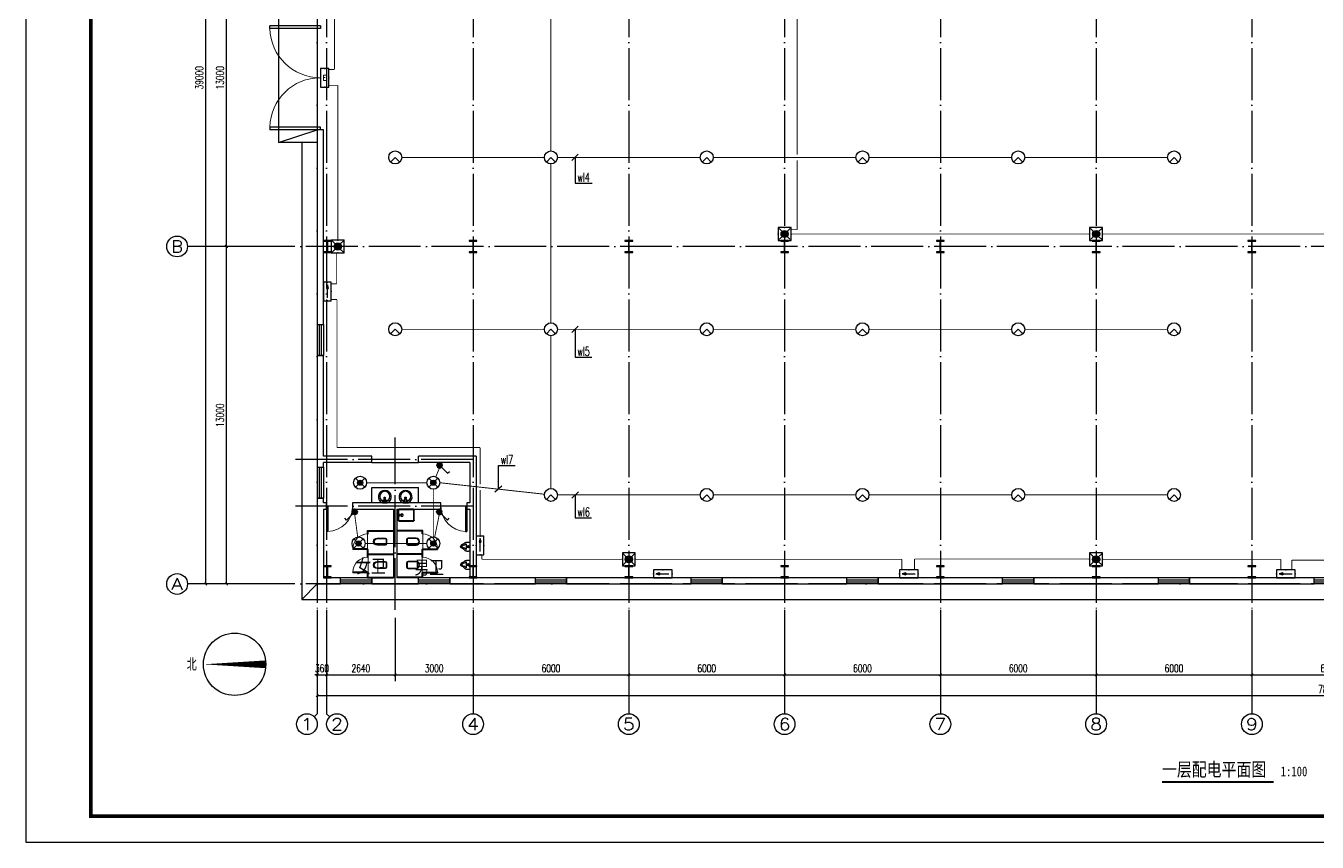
# Model space of a CAD drawing. Extents: x -55118 to 386282, y -631686 to -470886.
# Drawn here: x -34118 to 15625, y -631686 to -600240 of the extents above; entities that cross this region are included whole.
import ezdxf
from ezdxf.enums import TextEntityAlignment as Align

# ---------------------------------------------------------------- set-up
doc = ezdxf.new("R2010")
doc.units = 0
doc.header["$LTSCALE"] = 1000
doc.header["$MEASUREMENT"] = 0
doc.linetypes.add('DOTE', pattern=[2.42, 2, -0.2, 0.02, -0.2])
doc.layers.get('0').update_dxf_attribs({"linetype": 'CONTINUOUS'})
doc.layers.get('Defpoints').update_dxf_attribs({"linetype": 'CONTINUOUS'})
for name, color, linetype in [('AXIS', 3, 'CONTINUOUS'), ('AXIS_TEXT', 7, 'CONTINUOUS'), ('DIM-照明', 3, 'CONTINUOUS'), ('DIM_SYMB', 3, 'CONTINUOUS'), ('DOTE', 253, 'DOTE'), ('EQUIP-照明', 3, 'CONTINUOUS'), ('PUB_TEXT', 7, 'CONTINUOUS'), ('TEL_TEXT', 7, 'CONTINUOUS'), ('WALL', 6, 'CONTINUOUS'), ('WINDOW', 4, 'CONTINUOUS'), ('WIRE-照明', 4, 'CONTINUOUS'), ('勒脚', 50, 'CONTINUOUS'), ('台盆', 130, 'CONTINUOUS'), ('图框', 4, 'CONTINUOUS'), ('栏板', 42, 'CONTINUOUS'), ('立面图', 40, 'CONTINUOUS'), ('立面白线', 31, 'CONTINUOUS')]:
    doc.layers.add(name, color=color, linetype=linetype)
doc.layers.add('填充剖面墙', color=6, linetype='CONTINUOUS', lineweight=30)
doc.layers.add('细线', color=8, linetype='CONTINUOUS', lineweight=9)
doc.styles.add('-黑体', font='simhei.ttf', dxfattribs={"width": 0.8})
doc.styles.add('_TCH_AXIS', font='COMPLEX', dxfattribs={"bigfont": 'GBCBIG'})
doc.styles.add('_TCH_DIM', font='SIMPLEX', dxfattribs={"bigfont": 'GBCBIG'})
doc.styles.add('_TCH_DIM_T3', font='SIMPLEX', dxfattribs={"width": 0.705882, "bigfont": 'GBCBIG'})
doc.styles.add('_TCH_LABEL', font='COMPLEX', dxfattribs={"bigfont": 'GBCBIG'})
doc.styles.add('_TEL_DIM', font='SIMPLEX', dxfattribs={"width": 0.8, "height": 3.5, "bigfont": 'HZTXT'})
doc.styles.add('COMPLEX', font='COMPLEX')
doc.styles.get("Standard").update_dxf_attribs({"font": 'GBENOR', "bigfont": 'GBCBIG'})
doc.styles.add('STYLE1', font='tssdeng.shx', dxfattribs={"height": 8, "bigfont": 'tssdchn.shx'})
doc.dimstyles.new('_TCH_ARCH&&100', dxfattribs={"dimtxt": 297.5, "dimasz": 100, "dimexe": 250, "dimexo": 300, "dimgap": 100, "dimtad": 1, "dimdec": 0, "dimzin": 0, "dimdsep": 46, "dimtxsty": '_TCH_DIM_T3', "dimblk": 'ARCHTICK', "dimcen": 0.09, "dimclrt": 7, "dimazin": 2, "dimtfac": 1, "dimtdec": 0, "dimtix": 1, "dimtmove": 2, "dimatfit": 3, "dimfxl": 0, "dimtolj": 1, "dimtzin": 0, "dimarcsym": 0})

# ---------------------------------------------------------------- blocks, each defined once
blk = doc.blocks.new('钢柱')
blk.add_hatch(color=256).paths.add_polyline_path([(4275, 9436), (4140, 9436), (4140, 9466), (4440, 9466), (4440, 9436), (4305, 9436), (4305, 9036), (4440, 9036), (4440, 9006), (4140, 9006), (4140, 9036), (4275, 9036)])
blk.add_lwpolyline([(4275, 9436), (4140, 9436), (4140, 9466), (4440, 9466), (4440, 9436), (4305, 9436), (4305, 9036), (4440, 9036), (4440, 9006), (4140, 9006), (4140, 9036), (4275, 9036), (4275, 9436), (4140, 9436)])
blk = doc.blocks.new('$equip$00001176')
for q in [(-0.354, -0.354), (0.354, -0.354)]:
    blk.add_line((0, 0), q)
blk.add_circle((0, 0), 0.5)
at = {"style": '_TCH_LABEL', "flags": 9}
blk.add_attdef('A', (0, 0), '', height=0.00002, dxfattribs=at)
blk = doc.blocks.new('$equip$00001149')
for p, q in [((-0.354, 0.354), (0.354, -0.354)), ((0.354, 0.354), (-0.354, -0.354))]:
    blk.add_line(p, q)
for radius in [0.5, 0.2]:
    blk.add_circle((0, 0), radius)
for points in [[(-0.173, 0.1), (0.173, 0.1), (-0.2, 0), (0.2, 0)], [(-0.173, -0.1), (0.173, -0.1), (-0.2, 0), (0.2, 0)], [(-0.1, 0.173), (0.1, 0.173), (-0.173, 0.1), (0.173, 0.1)], [(0, 0.2), (0, 0.2), (-0.1, 0.173), (0.1, 0.173)], [(-0.1, -0.173), (0.1, -0.173), (-0.173, -0.1), (0.173, -0.1)], [(0, -0.2), (0, -0.2), (-0.1, -0.173), (0.1, -0.173)]]:
    blk.add_solid(points)
at = {"flags": 9}
blk.add_attdef('A', (0, 0), '', height=0.00002, dxfattribs=at)
blk = doc.blocks.new('$equip$00001962')
for p, q in [((0.147, 0.356), (0.625, 0.833)), ((0.625, 0.833), (0.766, 0.692))]:
    blk.add_line(p, q)
blk.add_circle((0, 0.208), 0.208)
for p in [(-0.208, 0.208), (0, 0.417), (0, 0), (0.208, 0.208)]:
    blk.add_point(p)
for points in [[(-0.18, 0.313), (0.18, 0.313), (-0.208, 0.208), (0.208, 0.208)], [(-0.18, 0.104), (0.18, 0.104), (-0.208, 0.208), (0.208, 0.208)], [(-0.104, 0.389), (0.104, 0.389), (-0.18, 0.313), (0.18, 0.313)], [(-0.104, 0.028), (0.104, 0.028), (-0.18, 0.104), (0.18, 0.104)], [(0, 0.417), (0, 0.417), (-0.104, 0.389), (0.104, 0.389)], [(0, 0), (0, 0), (-0.104, 0.028), (0.104, 0.028)]]:
    blk.add_solid(points)
at = {"layer": 'TEL_TEXT', "style": '_TEL_DIM', "flags": 1}
blk.add_attdef('A', text='', height=0.00002, dxfattribs=at).set_placement((0, 0), align=Align.MIDDLE_CENTER)
blk = doc.blocks.new('$equip$00002604')
blk.add_hatch(color=256).paths.add_polyline_path([(0.275, 0.5, 1), (-0.274, 0.5, 1)])
for p, q in [((-0.429, 0.929), (-0.194, 0.694)), ((-0.429, 0.071), (-0.194, 0.306)), ((0.194, 0.694), (0.429, 0.929)), ((0.194, 0.306), (0.429, 0.071))]:
    blk.add_line(p, q)
at = {"const_width": 0.04}
blk.add_lwpolyline([(-0.5, 1), (-0.5, 0), (0.5, 0), (0.5, 1), (-0.5, 1), (-0.5, 0)], dxfattribs=at)
blk.add_lwpolyline([(-0.5, 1), (-0.5, 0), (0.5, 0), (0.5, 1)], close=True)
blk.add_circle((0, 0.5), 0.275)
for p in [(0, 1), (-0.5, 0.5), (0, 0), (0.5, 0.5)]:
    blk.add_point(p)
at = {"color": 7, "style": '_TEL_DIM', "flags": 1}
blk.add_attdef('A', text='', height=0.000025, dxfattribs=at).set_placement((0, 0), align=Align.MIDDLE_CENTER)
blk = doc.blocks.new('$equip$00002540')
blk.add_hatch(color=256).paths.add_polyline_path([(0.24, 0.372), (0.24, 0.228), (0.528, 0.3)])
for p, q in [((-0.72, 0.6), (-0.72, 0)), ((0.72, 0.6), (-0.72, 0.6)), ((-0.72, 0), (0.72, 0)), ((0.24, 0.372), (0.24, 0.228)), ((0.528, 0.3), (0.24, 0.372)), ((0.24, 0.228), (0.528, 0.3)), ((0.72, 0), (0.72, 0.6))]:
    blk.add_line(p, q)
at = {"color": 7}
blk.add_line((-0.48, 0.3), (0.48, 0.3), dxfattribs=at)
at = {"const_width": 0.04}
blk.add_lwpolyline([(-0.72, 0.6), (-0.72, 0), (0.72, 0), (0.72, 0.6), (-0.72, 0.6), (-0.72, 0)], dxfattribs=at)
for p in [(-0.72, 0.3), (0, 0.6), (0, 0), (0.72, 0.3)]:
    blk.add_point(p)
at = {"color": 7, "style": '_TEL_DIM', "flags": 1}
blk.add_attdef('A', text='', height=0.00002, dxfattribs=at).set_placement((0, 0), align=Align.MIDDLE_CENTER)
blk = doc.blocks.new('$equip$00002541')
blk.add_hatch(color=256).paths.add_polyline_path([(-0.24, 0.372), (-0.528, 0.3), (-0.24, 0.228)])
for p, q in [((-0.72, 0.6), (-0.72, 0)), ((0.72, 0.6), (-0.72, 0.6)), ((-0.72, 0), (0.72, 0)), ((-0.24, 0.372), (-0.528, 0.3)), ((-0.528, 0.3), (-0.24, 0.228)), ((-0.24, 0.372), (-0.24, 0.228)), ((0.72, 0), (0.72, 0.6))]:
    blk.add_line(p, q)
at = {"color": 7}
blk.add_line((-0.48, 0.3), (0.48, 0.3), dxfattribs=at)
at = {"const_width": 0.04}
blk.add_lwpolyline([(-0.72, 0.6), (-0.72, 0), (0.72, 0), (0.72, 0.6), (-0.72, 0.6), (-0.72, 0)], dxfattribs=at)
for p in [(-0.72, 0.3), (0, 0.6), (0, 0), (0.72, 0.3)]:
    blk.add_point(p)
at = {"color": 7, "style": '_TEL_DIM', "flags": 1}
blk.add_attdef('A', text='', height=0.00002, dxfattribs=at).set_placement((0, 0), align=Align.MIDDLE_CENTER)
blk = doc.blocks.new('$equip$00002534')
for p, q in [((-0.72, 0.66), (-0.72, 0)), ((0.72, 0.66), (-0.72, 0.66)), ((-0.72, 0), (0.72, 0)), ((0.72, 0), (0.72, 0.66))]:
    blk.add_line(p, q)
at = {"const_width": 0.04}
blk.add_lwpolyline([(-0.72, 0.66), (-0.72, 0), (0.72, 0), (0.72, 0.66), (-0.72, 0.66), (-0.72, 0)], dxfattribs=at)
for p in [(-0.72, 0.33), (0, 0.66), (0, 0), (0.72, 0.33)]:
    blk.add_point(p)
at = {"color": 7, "style": '_TEL_DIM'}
blk.add_attdef('$TEXT$', text='', height=0.4, dxfattribs=at).set_placement((0, 0.33), align=Align.MIDDLE_CENTER)
at = {"color": 7, "style": '_TEL_DIM', "flags": 1}
blk.add_attdef('A', text='', height=0.00002, dxfattribs=at).set_placement((0, 0), align=Align.MIDDLE_CENTER)
blk = doc.blocks.new('_ArchTick')
at = {"color": 0, "linetype": 'ByBlock', "const_width": 0.4}
blk.add_lwpolyline([(-0.5, -0.5), (0.5, 0.5)], dxfattribs=at)
blk = doc.blocks.new('*D132')
at = {"layer": 'AXIS', "color": 0, "lineweight": -2}
for p, q in [((-22890, -623040), (-22890, -625490)), ((-22530, -623040), (-22530, -625490)), ((-22890, -625240), (-22990, -625240)), ((-22890, -625240), (-22530, -625240)), ((-22530, -625240), (-22430, -625240))]:
    blk.add_line(p, q, dxfattribs=at)
at = {"layer": 'Defpoints', "color": 0}
for p in [(-22890, -622740), (-22530, -622740), (-22530, -625240)]:
    blk.add_point(p, dxfattribs=at)
at = {"layer": 'AXIS', "color": 0, "lineweight": -2, "xscale": 100, "yscale": 100, "zscale": 100}
blk.add_blockref('_ArchTick', (-22890, -625240), dxfattribs=at)
at = {"layer": 'AXIS', "color": 0, "lineweight": -2, "xscale": 100, "yscale": 100, "zscale": 100, "rotation": 180}
blk.add_blockref('_ArchTick', (-22530, -625240), dxfattribs=at)
at = {"layer": 'AXIS', "color": 7, "insert": (-22710, -624991), "char_height": 297.5, "attachment_point": 5, "style": '_TCH_DIM_T3'}
blk.add_mtext('\\A1;360', dxfattribs=at)
blk = doc.blocks.new('*D133')
at = {"layer": 'AXIS', "color": 0, "lineweight": -2}
for p, q in [((-22530, -623040), (-22530, -625490)), ((-19890, -623040), (-19890, -625490)), ((-22530, -625240), (-19890, -625240))]:
    blk.add_line(p, q, dxfattribs=at)
at = {"layer": 'Defpoints', "color": 0}
for p in [(-22530, -622740), (-19890, -622740), (-19890, -625240)]:
    blk.add_point(p, dxfattribs=at)
at = {"layer": 'AXIS', "color": 0, "lineweight": -2, "xscale": 100, "yscale": 100, "zscale": 100, "rotation": 180}
blk.add_blockref('_ArchTick', (-22530, -625240), dxfattribs=at)
at = {"layer": 'AXIS', "color": 0, "lineweight": -2, "xscale": 100, "yscale": 100, "zscale": 100}
blk.add_blockref('_ArchTick', (-19890, -625240), dxfattribs=at)
at = {"layer": 'AXIS', "color": 7, "insert": (-21210, -624991), "char_height": 297.5, "attachment_point": 5, "style": '_TCH_DIM_T3'}
blk.add_mtext('\\A1;2640', dxfattribs=at)
blk = doc.blocks.new('*D134')
at = {"layer": 'AXIS', "color": 0, "lineweight": -2}
for p, q in [((-19890, -623040), (-19890, -625490)), ((-16890, -623040), (-16890, -625490)), ((-19890, -625240), (-16890, -625240))]:
    blk.add_line(p, q, dxfattribs=at)
at = {"layer": 'Defpoints', "color": 0}
for p in [(-19890, -622740), (-16890, -622740), (-16890, -625240)]:
    blk.add_point(p, dxfattribs=at)
at = {"layer": 'AXIS', "color": 0, "lineweight": -2, "xscale": 100, "yscale": 100, "zscale": 100, "rotation": 180}
blk.add_blockref('_ArchTick', (-19890, -625240), dxfattribs=at)
at = {"layer": 'AXIS', "color": 0, "lineweight": -2, "xscale": 100, "yscale": 100, "zscale": 100}
blk.add_blockref('_ArchTick', (-16890, -625240), dxfattribs=at)
at = {"layer": 'AXIS', "color": 7, "insert": (-18390, -624991), "char_height": 297.5, "attachment_point": 5, "style": '_TCH_DIM_T3'}
blk.add_mtext('\\A1;3000', dxfattribs=at)
blk = doc.blocks.new('*D135')
at = {"layer": 'AXIS', "color": 0, "lineweight": -2}
for p, q in [((-16890, -623040), (-16890, -625490)), ((-10890, -623040), (-10890, -625490)), ((-16890, -625240), (-10890, -625240))]:
    blk.add_line(p, q, dxfattribs=at)
at = {"layer": 'Defpoints', "color": 0}
for p in [(-16890, -622740), (-10890, -622740), (-10890, -625240)]:
    blk.add_point(p, dxfattribs=at)
at = {"layer": 'AXIS', "color": 0, "lineweight": -2, "xscale": 100, "yscale": 100, "zscale": 100, "rotation": 180}
blk.add_blockref('_ArchTick', (-16890, -625240), dxfattribs=at)
at = {"layer": 'AXIS', "color": 0, "lineweight": -2, "xscale": 100, "yscale": 100, "zscale": 100}
blk.add_blockref('_ArchTick', (-10890, -625240), dxfattribs=at)
at = {"layer": 'AXIS', "color": 7, "insert": (-13890, -624991), "char_height": 297.5, "attachment_point": 5, "style": '_TCH_DIM_T3'}
blk.add_mtext('\\A1;6000', dxfattribs=at)
blk = doc.blocks.new('*D136')
at = {"layer": 'AXIS', "color": 0, "lineweight": -2}
for p, q in [((-10890, -623040), (-10890, -625490)), ((-4890, -623040), (-4890, -625490)), ((-10890, -625240), (-4890, -625240))]:
    blk.add_line(p, q, dxfattribs=at)
at = {"layer": 'Defpoints', "color": 0}
for p in [(-10890, -622740), (-4890, -622740), (-4890, -625240)]:
    blk.add_point(p, dxfattribs=at)
at = {"layer": 'AXIS', "color": 0, "lineweight": -2, "xscale": 100, "yscale": 100, "zscale": 100, "rotation": 180}
blk.add_blockref('_ArchTick', (-10890, -625240), dxfattribs=at)
at = {"layer": 'AXIS', "color": 0, "lineweight": -2, "xscale": 100, "yscale": 100, "zscale": 100}
blk.add_blockref('_ArchTick', (-4890, -625240), dxfattribs=at)
at = {"layer": 'AXIS', "color": 7, "insert": (-7890, -624991), "char_height": 297.5, "attachment_point": 5, "style": '_TCH_DIM_T3'}
blk.add_mtext('\\A1;6000', dxfattribs=at)
blk = doc.blocks.new('*D137')
at = {"layer": 'AXIS', "color": 0, "lineweight": -2}
for p, q in [((-4890, -623040), (-4890, -625490)), ((1110, -623040), (1110, -625490)), ((-4890, -625240), (1110, -625240))]:
    blk.add_line(p, q, dxfattribs=at)
at = {"layer": 'Defpoints', "color": 0}
for p in [(-4890, -622740), (1110, -622740), (1110, -625240)]:
    blk.add_point(p, dxfattribs=at)
at = {"layer": 'AXIS', "color": 0, "lineweight": -2, "xscale": 100, "yscale": 100, "zscale": 100, "rotation": 180}
blk.add_blockref('_ArchTick', (-4890, -625240), dxfattribs=at)
at = {"layer": 'AXIS', "color": 0, "lineweight": -2, "xscale": 100, "yscale": 100, "zscale": 100}
blk.add_blockref('_ArchTick', (1110, -625240), dxfattribs=at)
at = {"layer": 'AXIS', "color": 7, "insert": (-1890, -624991), "char_height": 297.5, "attachment_point": 5, "style": '_TCH_DIM_T3'}
blk.add_mtext('\\A1;6000', dxfattribs=at)
blk = doc.blocks.new('*D138')
at = {"layer": 'AXIS', "color": 0, "lineweight": -2}
for p, q in [((1110, -623040), (1110, -625490)), ((7110, -623040), (7110, -625490)), ((1110, -625240), (7110, -625240))]:
    blk.add_line(p, q, dxfattribs=at)
at = {"layer": 'Defpoints', "color": 0}
for p in [(1110, -622740), (7110, -622740), (7110, -625240)]:
    blk.add_point(p, dxfattribs=at)
at = {"layer": 'AXIS', "color": 0, "lineweight": -2, "xscale": 100, "yscale": 100, "zscale": 100, "rotation": 180}
blk.add_blockref('_ArchTick', (1110, -625240), dxfattribs=at)
at = {"layer": 'AXIS', "color": 0, "lineweight": -2, "xscale": 100, "yscale": 100, "zscale": 100}
blk.add_blockref('_ArchTick', (7110, -625240), dxfattribs=at)
at = {"layer": 'AXIS', "color": 7, "insert": (4110, -624991), "char_height": 297.5, "attachment_point": 5, "style": '_TCH_DIM_T3'}
blk.add_mtext('\\A1;6000', dxfattribs=at)
blk = doc.blocks.new('*D139')
at = {"layer": 'AXIS', "color": 0, "lineweight": -2}
for p, q in [((7110, -623040), (7110, -625490)), ((13110, -623040), (13110, -625490)), ((7110, -625240), (13110, -625240))]:
    blk.add_line(p, q, dxfattribs=at)
at = {"layer": 'Defpoints', "color": 0}
for p in [(7110, -622740), (13110, -622740), (13110, -625240)]:
    blk.add_point(p, dxfattribs=at)
at = {"layer": 'AXIS', "color": 0, "lineweight": -2, "xscale": 100, "yscale": 100, "zscale": 100, "rotation": 180}
blk.add_blockref('_ArchTick', (7110, -625240), dxfattribs=at)
at = {"layer": 'AXIS', "color": 0, "lineweight": -2, "xscale": 100, "yscale": 100, "zscale": 100}
blk.add_blockref('_ArchTick', (13110, -625240), dxfattribs=at)
at = {"layer": 'AXIS', "color": 7, "insert": (10110, -624991), "char_height": 297.5, "attachment_point": 5, "style": '_TCH_DIM_T3'}
blk.add_mtext('\\A1;6000', dxfattribs=at)
blk = doc.blocks.new('*D140')
at = {"layer": 'AXIS', "color": 0, "lineweight": -2}
for p, q in [((13110, -623040), (13110, -625490)), ((19110, -623040), (19110, -625490)), ((13110, -625240), (19110, -625240))]:
    blk.add_line(p, q, dxfattribs=at)
at = {"layer": 'Defpoints', "color": 0}
for p in [(13110, -622740), (19110, -622740), (19110, -625240)]:
    blk.add_point(p, dxfattribs=at)
at = {"layer": 'AXIS', "color": 0, "lineweight": -2, "xscale": 100, "yscale": 100, "zscale": 100, "rotation": 180}
blk.add_blockref('_ArchTick', (13110, -625240), dxfattribs=at)
at = {"layer": 'AXIS', "color": 0, "lineweight": -2, "xscale": 100, "yscale": 100, "zscale": 100}
blk.add_blockref('_ArchTick', (19110, -625240), dxfattribs=at)
at = {"layer": 'AXIS', "color": 7, "insert": (16110, -624991), "char_height": 297.5, "attachment_point": 5, "style": '_TCH_DIM_T3'}
blk.add_mtext('\\A1;6000', dxfattribs=at)
blk = doc.blocks.new('*D148')
at = {"layer": 'AXIS', "color": 0, "lineweight": -2}
for p, q in [((-22890, -623040), (-22890, -626290)), ((55110, -623040), (55110, -626290)), ((-22890, -626040), (55110, -626040))]:
    blk.add_line(p, q, dxfattribs=at)
at = {"layer": 'Defpoints', "color": 0}
for p in [(-22890, -622740), (55110, -622740), (55110, -626040)]:
    blk.add_point(p, dxfattribs=at)
at = {"layer": 'AXIS', "color": 0, "lineweight": -2, "xscale": 100, "yscale": 100, "zscale": 100, "rotation": 180}
blk.add_blockref('_ArchTick', (-22890, -626040), dxfattribs=at)
at = {"layer": 'AXIS', "color": 0, "lineweight": -2, "xscale": 100, "yscale": 100, "zscale": 100}
blk.add_blockref('_ArchTick', (55110, -626040), dxfattribs=at)
at = {"layer": 'AXIS', "color": 7, "insert": (16110, -625791), "char_height": 297.5, "attachment_point": 5, "style": '_TCH_DIM_T3'}
blk.add_mtext('\\A1;78000', dxfattribs=at)
blk = doc.blocks.new('*D263')
at = {"layer": 'AXIS', "color": 0, "lineweight": -2}
for p, q in [((-24190, -608740), (-26640, -608740)), ((-26390, -621740), (-26390, -608740)), ((-24190, -621740), (-26640, -621740))]:
    blk.add_line(p, q, dxfattribs=at)
at = {"layer": 'Defpoints', "color": 0}
for p in [(-26390, -608740), (-23890, -608740), (-23890, -621740)]:
    blk.add_point(p, dxfattribs=at)
at = {"layer": 'AXIS', "color": 0, "lineweight": -2, "xscale": 100, "yscale": 100, "zscale": 100}
for p, rotation in [((-26390, -608740), 90), ((-26390, -621740), 270)]:
    blk.add_blockref('_ArchTick', p, dxfattribs=dict(at, rotation=rotation))
at = {"layer": 'AXIS', "color": 7, "insert": (-26639, -615240), "char_height": 297.5, "attachment_point": 5, "rotation": 90, "style": '_TCH_DIM_T3'}
blk.add_mtext('\\A1;13000', dxfattribs=at)
blk = doc.blocks.new('*D264')
at = {"layer": 'AXIS', "color": 0, "lineweight": -2}
for p, q in [((-24190, -595740), (-26640, -595740)), ((-26390, -608740), (-26390, -595740)), ((-24190, -608740), (-26640, -608740))]:
    blk.add_line(p, q, dxfattribs=at)
at = {"layer": 'Defpoints', "color": 0}
for p in [(-26390, -595740), (-23890, -595740), (-23890, -608740)]:
    blk.add_point(p, dxfattribs=at)
at = {"layer": 'AXIS', "color": 0, "lineweight": -2, "xscale": 100, "yscale": 100, "zscale": 100}
for p, rotation in [((-26390, -595740), 90), ((-26390, -608740), 270)]:
    blk.add_blockref('_ArchTick', p, dxfattribs=dict(at, rotation=rotation))
at = {"layer": 'AXIS', "color": 7, "insert": (-26639, -602240), "char_height": 297.5, "attachment_point": 5, "rotation": 90, "style": '_TCH_DIM_T3'}
blk.add_mtext('\\A1;13000', dxfattribs=at)
blk = doc.blocks.new('*D269')
at = {"layer": 'AXIS', "color": 0, "lineweight": -2}
for p, q in [((-24190, -582740), (-27440, -582740)), ((-27190, -621740), (-27190, -582740)), ((-24190, -621740), (-27440, -621740))]:
    blk.add_line(p, q, dxfattribs=at)
at = {"layer": 'Defpoints', "color": 0}
for p in [(-27190, -582740), (-23890, -582740), (-23890, -621740)]:
    blk.add_point(p, dxfattribs=at)
at = {"layer": 'AXIS', "color": 0, "lineweight": -2, "xscale": 100, "yscale": 100, "zscale": 100}
for p, rotation in [((-27190, -582740), 90), ((-27190, -621740), 270)]:
    blk.add_blockref('_ArchTick', p, dxfattribs=dict(at, rotation=rotation))
at = {"layer": 'AXIS', "color": 7, "insert": (-27439, -602240), "char_height": 297.5, "attachment_point": 5, "rotation": 90, "style": '_TCH_DIM_T3'}
blk.add_mtext('\\A1;39000', dxfattribs=at)
blk = doc.blocks.new('$TCHSYS$WIN2D')
for p, q in [((-0.5, 0.5), (0.5, 0.5)), ((-0.5, 0.5), (-0.5, -0.5)), ((0.5, 0.5), (0.5, -0.5)), ((0.5, 0.167), (-0.5, 0.167)), ((0.5, -0.167), (-0.5, -0.167)), ((-0.5, -0.5), (0.5, -0.5))]:
    blk.add_line(p, q)
blk = doc.blocks.new('$DorLib2D$00000002')
for p, q in [((-0.5, 0), (-0.5, 0.4875)), ((-0.475, 0.4875), (-0.5, 0.4875)), ((-0.475, 0), (-0.475, 0.4875)), ((0.475, 0), (0.475, 0.4875)), ((0.475, 0.4875), (0.5, 0.4875)), ((0.5, 0), (0.5, 0.4875)), ((-0.5, 0), (-0.475, 0)), ((0.5, 0), (0.475, 0))]:
    blk.add_line(p, q)
at = {"lineweight": 13}
for centre, start, end in [((-0.4875, 0), 0, 88.53072), ((0.4875, 0), 91.46928, 180)]:
    blk.add_arc(centre, 0.4875, start, end, dxfattribs=at)
blk = doc.blocks.new('_AXISO')
blk.add_circle((0, 0), 0.5)
at = {"layer": 'AXIS_TEXT', "style": 'COMPLEX', "width": 1.041667}
blk.add_attdef('A', text='', height=0.56, dxfattribs=at).set_placement((-0.25, -0.28), (0.25, -0.28), align=Align.FIT)
blk = doc.blocks.new('$plan$00001628')
for p, q in [((-20, 0), (20, 0)), ((20, 0), (20, -150)), ((-23, -104), (-144, -104)), ((-20, -150), (-20, 0)), ((20, -150), (-20, -150)), ((136, -104), (24, -104))]:
    blk.add_line(p, q)
blk.add_lwpolyline([(-97, 9, 5.110404), (92, 9)], format="xyb", close=True)
for centre, radius in [((-57, -52), 26.7), ((0, -190), 27.8), ((57, -52), 26.7)]:
    blk.add_circle(centre, radius)
blk.add_arc((-4, -243), 197, 135.2527, 44.7473)
blk = doc.blocks.new('$DorLib2D$00000001')
for p, q in [((0.45, 0.975), (0.5, 0.975)), ((0.45, 0), (0.45, 0.975)), ((0.5, 0), (0.5, 0.975)), ((0.5, 0), (0.45, 0))]:
    blk.add_line(p, q)
at = {"lineweight": 13}
blk.add_arc((0.475, 0), 0.975, 91.4693, 180, dxfattribs=at)
blk = doc.blocks.new('$plan$00001612')
for points in [[(135, 138), (442, 138, -0.388189), (501, 88), (501, -88, -0.388189), (442, -138), (135, -138, -0.97895)], [(443, -116), (125, -116, -0.936623), (135, 117), (443, 117, -0.381636), (480, 86), (480, -86, -0.399536)]]:
    blk.add_lwpolyline(points, format="xyb", close=True)
blk.add_lwpolyline([(195, 117, 0, 0, 0.440649), (186, 108, 0, 0, 0), (185, -106, 0, 0, 0.411645), (194, -115, 1.5, 1.5, 0)], format="xyseb")
blk = doc.blocks.new('$plan$00000380')
for p, q in [((-135, -207), (-130, -211)), ((-112, -146), (114, -146)), ((120, -221), (128, -215))]:
    blk.add_line(p, q)
for points in [[(-185, 0), (-185, -10), (-164, -10)], [(-185, 0), (185, 0), (185, -10), (165, -10)], [(-135, -207), (-146, -194), (-153, -182), (-159, -172), (-163, -162), (-166, -154), (-168, -146), (-169, -139), (-170, -133), (-171, -127), (-172, -121), (-172, -115), (-173, -110), (-173, -104), (-173, -98), (-173, -92), (-173, -86), (-173, -79), (-173, -72), (-172, -64), (-171, -54), (-170, -44), (-168, -31), (-166, -17), (-164, -10)], [(-130, -211), (-128, -213), (-120, -221), (-113, -229), (-107, -236), (-102, -244), (-98, -251), (-93, -259), (-90, -266), (-86, -274), (-83, -281), (-80, -288), (-77, -295), (-74, -302), (-71, -308), (-68, -314), (-65, -320), (-62, -325), (-58, -330), (-55, -334), (-51, -338), (-47, -342), (-43, -345), (-39, -348), (-34, -351), (-30, -353), (-25, -355), (-20, -357), (-15, -358), (-10, -359), (-5, -360), (0, -360), (0, -360)], [(120, -221), (118, -222), (110, -230), (102, -237), (96, -244), (90, -251), (85, -259), (81, -266), (76, -273), (73, -280), (69, -287), (66, -294), (62, -301), (59, -308), (56, -314), (53, -320), (49, -325), (46, -330), (42, -335), (38, -339), (34, -343), (30, -346), (25, -349), (21, -352), (16, -354), (12, -356), (7, -358), (2, -359), (0, -360)], [(128, -215), (138, -202), (145, -191), (152, -180), (156, -171), (160, -163), (162, -156), (164, -149), (165, -142), (166, -136), (167, -130), (168, -125), (169, -119), (170, -114), (170, -108), (170, -102), (171, -96), (171, -89), (171, -82), (171, -73), (171, -64), (170, -53), (169, -41), (167, -27), (165, -10)]]:
    blk.add_lwpolyline(points)
blk.add_circle((0, -62), 47.3)
at = {"lineweight": 13}
for radius in [34.6, 22.1]:
    blk.add_circle((0, -62), radius, dxfattribs=at)
for centre, radius, start, end in [((-382, -363), 346, 14.0616, 38.7001), ((-6, -276), 40.9, 183.6565, 351.9398), ((335, -366), 312, 135.2868, 164.3913)]:
    blk.add_arc(centre, radius, start, end)
blk = doc.blocks.new('$plan$00000360')
at = {"lineweight": 13}
for p, q in [((-590, -420), (-590, -40)), ((-570, -20), (-40, -20)), ((-40, -440), (-570, -440)), ((-20, -180), (-60, -197.5)), ((-60, -197.5), (-60, -262.5)), ((-60, -262.5), (-20, -280)), ((-20, -40), (-20, -420))]:
    blk.add_line(p, q, dxfattribs=at)
for points in [[(-580, 0, 0.4142136), (-610, -30, 0.4142136)], [(0, -30, 0.4142136), (-30, 0, 0.4142136)], [(-610, -430, 0.4142136), (-580, -460, 0.4142136)], [(-30, -460, 0.4142136), (0, -430, 0.4142136)]]:
    blk.add_lwpolyline(points, format="xyb")
for points in [[(-580, 0), (-30, 0)], [(-610, -430), (-610, -30)], [(-30, -460), (-580, -460)], [(0, -30), (0, -430)]]:
    blk.add_lwpolyline(points)
blk.add_circle((-140, -230), 50)
blk.add_circle((-140, -230), 32.5, dxfattribs=at)
for centre, start, end in [((-570, -40), 90, 180), ((-570, -420), 180, 270), ((-40, -40), 0, 90), ((-40, -420), 270, 0)]:
    blk.add_arc(centre, 20, start, end, dxfattribs=at)
blk = doc.blocks.new('jhyfty')
at = {"layer": '图框'}
blk.add_lwpolyline([(671751, 105710), (776851, 105710), (776851, 165110), (671751, 165110)], close=True, dxfattribs=at)
at = {"layer": '图框', "const_width": 140}
blk.add_lwpolyline([(674251, 164110), (775851, 164110), (775851, 106710), (674251, 106710)], close=True, dxfattribs=at)

msp = doc.modelspace()

# ---------------------------------------------------------------- linework, layer by layer
at = {"layer": 'AXIS'}
for p, q in [((-23890.1, -608740.1), (-27890.1, -608740.1)), ((-23890.1, -621740.1), (-27890.1, -621740.1)), ((-22890.1, -622740.1), (-22890.1, -626740.1)), ((-22530.1, -622740.1), (-22530.1, -626740.1)), ((-16890.1, -622740.1), (-16890.1, -626740.1)), ((-10890.1, -622740.1), (-10890.1, -626740.1)), ((-4890.1, -622740.1), (-4890.1, -626740.1)), ((1109.9, -622740.1), (1109.9, -626740.1)), ((7109.9, -622740.1), (7109.9, -626740.1)), ((13109.9, -622740.1), (13109.9, -626740.1)), ((-23007.3, -626857.3), (-22890.1, -626740.1)), ((-22413, -626857.3), (-22530.1, -626740.1))]:
    msp.add_line(p, q, dxfattribs=at)
at = {"layer": 'AXIS', "const_width": 70}
msp.add_lwpolyline([(9647, -629369.3), (13943.2, -629369.3)], dxfattribs=at)
at = {"layer": 'DIM-照明'}
for p, q in [((-13084.1, -605433.9), (-12836.6, -605186.4)), ((-12836.6, -611806.4), (-13084.1, -612053.9)), ((-15776.3, -617978.5), (-16049.3, -618197.5)), ((-12832.5, -618186.4), (-13079.9, -618433.9))]:
    msp.add_line(p, q, dxfattribs=at)
for points in [[(-12960.3, -605310.1), (-12960.3, -606301.3)], [(-12960.3, -606301.3), (-12305.3, -606301.3)], [(-12960.3, -611930.1), (-12960.3, -613004.6)], [(-12960.3, -613004.6), (-12316, -613004.6)], [(-15912.8, -618088), (-15912.8, -617180.7)], [(-15912.8, -617180.7), (-15268.5, -617180.7)], [(-12956.2, -618310.1), (-12956.2, -619191.8)], [(-12956.2, -619191.8), (-12322.5, -619191.8)]]:
    msp.add_lwpolyline(points, dxfattribs=at)
at = {"layer": 'DIM_SYMB'}
msp.add_lwpolyline([(-24874.2, -624834.6, 300, 0, 0), (-27274.2, -624834.6, 0, 0, 0)], format="xyseb", dxfattribs=at)
msp.add_circle((-26074.2, -624834.6), 1200, dxfattribs=at)
at = {"layer": 'DOTE', "linetype": 'DOTE'}
for p, q in [((-22890.1, -581740.1), (-22890.1, -622740.1)), ((-22530.1, -581740.1), (-22530.1, -622740.1)), ((-16890.1, -581740.1), (-16890.1, -622740.1)), ((-10890.1, -581740.1), (-10890.1, -622740.1)), ((-4890.1, -581740.1), (-4890.1, -622740.1)), ((1109.9, -581740.1), (1109.9, -622740.1)), ((7109.9, -581740.1), (7109.9, -622740.1)), ((13109.9, -581740.1), (13109.9, -622740.1)), ((56109.9, -608740.1), (-23890.1, -608740.1)), ((-19890.1, -622740.1), (-19890.1, -616100.6)), ((-16890.1, -616940.1), (-23890.1, -616940.1)), ((-16890.1, -618740.1), (-23890.1, -618740.1)), ((56109.9, -621740.1), (-23890.1, -621740.1))]:
    msp.add_line(p, q, dxfattribs=at)
at = {"layer": 'WALL'}
for p, q in [((-22890.1, -604240.1), (-22890.1, -611740.1)), ((-22650.1, -604240.1), (-22890.1, -604240.1)), ((-22650.1, -611740.1), (-22650.1, -604240.1)), ((-22890.1, -611740.1), (-22650.1, -611740.1)), ((-22650.1, -612940.1), (-22890.1, -612940.1)), ((-22890.1, -612940.1), (-22890.1, -616940.1)), ((-22650.1, -616820.1), (-22650.1, -612940.1)), ((-22890.1, -616940.1), (-22890.1, -617240.1)), ((-22890.1, -617240.1), (-22650.1, -617240.1)), ((-20790.1, -616820.1), (-22650.1, -616820.1)), ((-20790.1, -617060.1), (-22650.1, -617060.1)), ((-22650.1, -617240.1), (-22650.1, -617060.1)), ((-20790.1, -617060.1), (-20790.1, -616820.1)), ((-16770.1, -616820.1), (-18990.1, -616820.1)), ((-18990.1, -617060.1), (-18990.1, -616820.1)), ((-17010.1, -617060.1), (-18990.1, -617060.1)), ((-17010.1, -617060.1), (-17010.1, -618620.1)), ((-16770.1, -616820.1), (-16770.1, -618740.1)), ((-22650.1, -618440.1), (-22890.1, -618440.1)), ((-22890.1, -618440.1), (-22890.1, -618740.1)), ((-22890.1, -618740.1), (-22890.1, -621740.1)), ((-22650.1, -618620.1), (-22650.1, -618440.1)), ((-22530.1, -618620.1), (-22650.1, -618620.1)), ((-22530.1, -618860.1), (-22530.1, -618620.1)), ((-19890.1, -618620.1), (-21530.1, -618620.1)), ((-21530.1, -618620.1), (-21530.1, -618860.1)), ((-18130.1, -618620.1), (-19890.1, -618620.1)), ((-18130.1, -618860.1), (-18130.1, -618620.1)), ((-17010.1, -618620.1), (-17130.1, -618620.1)), ((-17130.1, -618620.1), (-17130.1, -618860.1)), ((-16770.1, -618740.1), (-16770.1, -621500.1)), ((-22650.1, -618860.1), (-22530.1, -618860.1)), ((-22650.1, -618860.1), (-22650.1, -621500.1)), ((-21530.1, -618860.1), (-19950.1, -618860.1)), ((-19950.1, -618860.1), (-19950.1, -621500.1)), ((-19830.1, -618860.1), (-19830.1, -621500.1)), ((-19830.1, -618860.1), (-18130.1, -618860.1)), ((-17130.1, -618860.1), (-17010.1, -618860.1)), ((-17010.1, -618860.1), (-17010.1, -621500.1)), ((-22890.1, -621740.1), (-21990.1, -621740.1)), ((-21990.1, -621500.1), (-22650.1, -621500.1)), ((-21990.1, -621740.1), (-21990.1, -621500.1)), ((-19950.1, -621500.1), (-20790.1, -621500.1)), ((-20790.1, -621500.1), (-20790.1, -621740.1)), ((-20790.1, -621740.1), (-19890.1, -621740.1)), ((-19890.1, -621740.1), (-18990.1, -621740.1)), ((-18990.1, -621500.1), (-19830.1, -621500.1)), ((-18990.1, -621740.1), (-18990.1, -621500.1)), ((-17010.1, -621500.1), (-17790.1, -621500.1)), ((-17790.1, -621500.1), (-17790.1, -621740.1)), ((-17790.1, -621740.1), (-16890.1, -621740.1)), ((-16890.1, -621740.1), (-14490.1, -621740.1)), ((-14490.1, -621500.1), (-16770.1, -621500.1)), ((-14490.1, -621740.1), (-14490.1, -621500.1)), ((-8490.1, -621500.1), (-13290.1, -621500.1)), ((-13290.1, -621500.1), (-13290.1, -621740.1)), ((-13290.1, -621740.1), (-8490.1, -621740.1)), ((-8490.1, -621740.1), (-8490.1, -621500.1)), ((-2490.1, -621500.1), (-7290.1, -621500.1)), ((-7290.1, -621500.1), (-7290.1, -621740.1)), ((-7290.1, -621740.1), (-2490.1, -621740.1)), ((-2490.1, -621740.1), (-2490.1, -621500.1)), ((3509.9, -621500.1), (-1290.1, -621500.1)), ((-1290.1, -621500.1), (-1290.1, -621740.1)), ((-1290.1, -621740.1), (3509.9, -621740.1)), ((3509.9, -621740.1), (3509.9, -621500.1)), ((9509.9, -621500.1), (4709.9, -621500.1)), ((4709.9, -621500.1), (4709.9, -621740.1)), ((4709.9, -621740.1), (9509.9, -621740.1)), ((9509.9, -621740.1), (9509.9, -621500.1)), ((15509.9, -621500.1), (10709.9, -621500.1)), ((10709.9, -621500.1), (10709.9, -621740.1)), ((10709.9, -621740.1), (15509.9, -621740.1)), ((15509.9, -621740.1), (15509.9, -621500.1))]:
    msp.add_line(p, q, dxfattribs=at)
at = {"layer": 'WINDOW'}
msp.add_line((-22890.1, -600240.1), (-22890.1, -604240.1), dxfattribs=at)
at = {"layer": 'WIRE-照明', "linetype": 'Continuous', "const_width": 35}
for points in [[(-22229.9, -597081.8), (-22229.9, -601921.9)], [(-13890.1, -599180.1), (-13890.1, -605060.1)], [(-4402.2, -605197.6), (-4402.2, -599042.6)], [(-22229.9, -601921.9), (-22440.1, -601921.9)], [(-22100.4, -602532.9), (-22440.1, -602532.9)], [(-22100.4, -608490.1), (-22100.4, -602532.9)], [(-14140.1, -605310.1), (-19640.1, -605310.1)], [(-8140.1, -605310.1), (-13640.1, -605310.1)], [(-2140.1, -605310.1), (-7640.1, -605310.1)], [(3859.9, -605310.1), (-1640.1, -605310.1)], [(9859.9, -605310.1), (4359.9, -605310.1)], [(-13890.1, -605560.1), (-13890.1, -611680.1)], [(-4402.2, -608092.3), (-4402.2, -605422.6)], [(-4640.1, -608092.3), (-4402.2, -608092.3)], [(6859.9, -608260.1), (-4640.1, -608260.1)], [(18859.9, -608260.1), (7359.9, -608260.1)], [(-22143.5, -610177), (-22143.5, -608990.1)], [(-22350.1, -610177), (-22143.5, -610177)], [(-22132.4, -610784.5), (-22350.1, -610784.5)], [(-22132.4, -616487.3), (-22132.4, -610784.5)], [(-19640.1, -611930.1), (-14140.1, -611930.1)], [(-13890.1, -612180.1), (-13890.1, -618060.1)], [(-13640.1, -611930.1), (-8140.1, -611930.1)], [(-7640.1, -611930.1), (-2140.1, -611930.1)], [(-1640.1, -611930.1), (3859.9, -611930.1)], [(9859.9, -611930.1), (4359.9, -611930.1)], [(-16620.1, -616487.3), (-22132.4, -616487.3)], [(-16620.1, -617897.2), (-16620.1, -616487.3)], [(-18323.9, -617609.4), (-18181.8, -617268.5)], [(-20990.1, -617840.1), (-18670.1, -617840.1)], [(-18420.1, -618090.1), (-18420.1, -619930.1)], [(-18170.1, -617840.1), (-14138.6, -618282.8)], [(-16620.1, -619894.8), (-16620.1, -618123.5)], [(-13640.1, -618310.1), (-8140.1, -618310.1)], [(-7640.1, -618310.1), (-2140.1, -618310.1)], [(-1640.1, -618310.1), (3859.9, -618310.1)], [(4359.9, -618310.1), (9859.9, -618310.1)], [(-21448.7, -619068.5), (-21333.3, -619932.3)], [(-18369.9, -619935.2), (-18192.1, -619068.5)], [(-21050.1, -620180.1), (-18670.1, -620180.1)], [(-16550.9, -620790.1), (-16550.9, -620614.8)], [(-11140.1, -620790.1), (-16550.9, -620790.1)], [(-10640.1, -620790.1), (-372.8, -620790.1)], [(-372.8, -620790.1), (-372.8, -621200.1)], [(117.3, -621200.1), (117.3, -620779.2)], [(117.3, -620779.2), (6859.9, -620779.2)], [(7359.9, -620790.1), (14220.4, -620790.1)], [(14220.4, -620790.1), (14220.4, -621200.1)], [(23618, -620822.7), (14649.8, -620822.7)], [(14649.8, -620822.7), (14649.8, -621200.1)]]:
    msp.add_lwpolyline(points, dxfattribs=at)
at = {"layer": '勒脚'}
for p, q in [((-24390.1, -599740.1), (-24390.1, -604740.1)), ((-24390.1, -604740.1), (-22890.1, -604240.1)), ((-22890.1, -604740.1), (-24390.1, -604740.1)), ((-23490.1, -604740.1), (-23490.1, -622340.1)), ((-22890.1, -621740.1), (-23490.1, -622340.1)), ((-23490.1, -622340.1), (55709.9, -622340.1))]:
    msp.add_line(p, q, dxfattribs=at)
at = {"layer": '栏板'}
for p, q in [((-20950.1, -619810.1), (-20950.1, -619680.1)), ((-20930.1, -619810.1), (-20930.1, -619700.1)), ((-18850.1, -619810.1), (-18850.1, -619700.1)), ((-18830.1, -619810.1), (-18830.1, -619680.1)), ((-20950.1, -620600.1), (-20950.1, -620410.1)), ((-20950.1, -620710.1), (-20950.1, -620580.1)), ((-20950.1, -620710.1), (-20930.1, -620710.1)), ((-20930.1, -620580.1), (-20930.1, -620410.1)), ((-20930.1, -620580.1), (-19950.1, -620580.1)), ((-20930.1, -620580.1), (-19950.1, -620580.1)), ((-20930.1, -620600.1), (-19950.1, -620600.1)), ((-20930.1, -620710.1), (-20930.1, -620600.1)), ((-20930.1, -620600.1), (-19950.1, -620600.1)), ((-18850.1, -620580.1), (-19830.1, -620580.1)), ((-18850.1, -620580.1), (-19830.1, -620580.1)), ((-18850.1, -620600.1), (-19830.1, -620600.1)), ((-18850.1, -620600.1), (-19830.1, -620600.1)), ((-18850.1, -620580.1), (-18850.1, -620410.1)), ((-18850.1, -620710.1), (-18850.1, -620600.1)), ((-18830.1, -620710.1), (-18850.1, -620710.1)), ((-18830.1, -620600.1), (-18830.1, -620410.1)), ((-18830.1, -620710.1), (-18830.1, -620580.1)), ((-20950.1, -621500.1), (-20950.1, -621310.1)), ((-20950.1, -621480.1), (-19950.1, -621480.1)), ((-20950.1, -621500.1), (-19950.1, -621500.1)), ((-20930.1, -621480.1), (-20930.1, -621310.1)), ((-18830.1, -621480.1), (-19830.1, -621480.1)), ((-18830.1, -621500.1), (-19830.1, -621500.1)), ((-18850.1, -621480.1), (-18850.1, -621310.1)), ((-18830.1, -621500.1), (-18830.1, -621310.1))]:
    msp.add_line(p, q, dxfattribs=at)
at = {"layer": '立面图'}
for p, q in [((-20790.1, -617060.1), (-18990.1, -617060.1)), ((-20790.1, -618620.1), (-20790.1, -618020.1)), ((-20790.1, -618020.1), (-18990.1, -618020.1)), ((-18990.1, -618620.1), (-18990.1, -618020.1)), ((-20950.1, -619680.1), (-19950.1, -619680.1)), ((-20950.1, -619700.1), (-19950.1, -619700.1)), ((-18830.1, -619680.1), (-19830.1, -619680.1)), ((-18830.1, -619700.1), (-19830.1, -619700.1))]:
    msp.add_line(p, q, dxfattribs=at)
at = {"layer": '立面白线'}
for p, q in [((-20950.1, -619810.1), (-20930.1, -619810.1)), ((-18830.1, -619810.1), (-18850.1, -619810.1)), ((-20950.1, -620410.1), (-20930.1, -620410.1)), ((-18830.1, -620410.1), (-18850.1, -620410.1)), ((-20950.1, -621310.1), (-20930.1, -621310.1)), ((-18830.1, -621310.1), (-18850.1, -621310.1))]:
    msp.add_line(p, q, dxfattribs=at)
at = {"layer": '细线'}
for p, q in [((-20950.1, -619810.1), (-20950.1, -620410.1)), ((-18830.1, -619810.1), (-18830.1, -620410.1)), ((-20930.1, -620710.1), (-20930.1, -621310.1)), ((-18850.1, -620710.1), (-18850.1, -621310.1))]:
    msp.add_line(p, q, dxfattribs=at)

# ---------------------------------------------------------------- block references
at = {"xscale": -1, "rotation": 180}
for p in [(-26789.8, -599503.8), (-21179.8, -599503.8), (-15179.8, -599503.8), (-9179.8, -599503.8), (-3179.8, -599503.8), (2820.2, -599503.8), (8820.2, -599503.8), (-26789.8, -612033.8), (-21179.8, -612033.8), (-15179.8, -612033.8), (-9179.8, -612033.8), (-3179.8, -612033.8), (2820.2, -612033.8), (8820.2, -612033.8)]:
    msp.add_blockref('钢柱', p, dxfattribs=at)
at = {"layer": 'AXIS'}
ref = msp.add_blockref('_AXISO', (-28290.1, -608740.1), dxfattribs=dict(at, xscale=800, yscale=800, zscale=800))
ref.add_attrib('A', 'B', dxfattribs={"layer": 'AXIS_TEXT', "height": 452.5, "style": '_TCH_AXIS', "width": 1.235294}).set_placement((-28516.4, -608966.4), (-28063.9, -608966.4), align=Align.FIT)
ref = msp.add_blockref('_AXISO', (-28290.1, -621740.1), dxfattribs=dict(at, xscale=800, yscale=800, zscale=800))
ref.add_attrib('A', 'A', dxfattribs={"layer": 'AXIS_TEXT', "height": 452.5, "style": '_TCH_AXIS', "width": 1.166667}).set_placement((-28516.4, -621966.4), (-28063.9, -621966.4), align=Align.FIT)
ref = msp.add_blockref('_AXISO', (-23290.1, -627140.1), dxfattribs=dict(at, xscale=800, yscale=800, zscale=800))
ref.add_attrib('A', '1', dxfattribs={"layer": 'AXIS_TEXT', "height": 452.5, "style": '_TCH_AXIS', "width": 2.333333}).set_placement((-23516.4, -627366.4), (-23063.9, -627366.4), align=Align.FIT)
ref = msp.add_blockref('_AXISO', (-22130.1, -627140.1), dxfattribs=dict(at, xscale=800, yscale=800, zscale=800))
ref.add_attrib('A', '2', dxfattribs={"layer": 'AXIS_TEXT', "height": 452.5, "style": '_TCH_AXIS', "width": 1.5}).set_placement((-22356.4, -627366.4), (-21903.9, -627366.4), align=Align.FIT)
ref = msp.add_blockref('_AXISO', (-16890.1, -627140.1), dxfattribs=dict(at, xscale=800, yscale=800, zscale=800))
ref.add_attrib('A', '4', dxfattribs={"layer": 'AXIS_TEXT', "height": 452.5, "style": '_TCH_AXIS', "width": 1.3125}).set_placement((-17116.4, -627366.4), (-16663.9, -627366.4), align=Align.FIT)
ref = msp.add_blockref('_AXISO', (-10890.1, -627140.1), dxfattribs=dict(at, xscale=800, yscale=800, zscale=800))
ref.add_attrib('A', '5', dxfattribs={"layer": 'AXIS_TEXT', "height": 452.5, "style": '_TCH_AXIS', "width": 1.5}).set_placement((-11116.4, -627366.4), (-10663.9, -627366.4), align=Align.FIT)
ref = msp.add_blockref('_AXISO', (-4890.1, -627140.1), dxfattribs=dict(at, xscale=800, yscale=800, zscale=800))
ref.add_attrib('A', '6', dxfattribs={"layer": 'AXIS_TEXT', "height": 452.5, "style": '_TCH_AXIS', "width": 1.5}).set_placement((-5116.4, -627366.4), (-4663.9, -627366.4), align=Align.FIT)
ref = msp.add_blockref('_AXISO', (1109.9, -627140.1), dxfattribs=dict(at, xscale=800, yscale=800, zscale=800))
ref.add_attrib('A', '7', dxfattribs={"layer": 'AXIS_TEXT', "height": 452.5, "style": '_TCH_AXIS', "width": 1.5}).set_placement((883.6, -627366.4), (1336.1, -627366.4), align=Align.FIT)
ref = msp.add_blockref('_AXISO', (7109.9, -627140.1), dxfattribs=dict(at, xscale=800, yscale=800, zscale=800))
ref.add_attrib('A', '8', dxfattribs={"layer": 'AXIS_TEXT', "height": 452.5, "style": '_TCH_AXIS', "width": 1.5}).set_placement((6883.6, -627366.4), (7336.1, -627366.4), align=Align.FIT)
ref = msp.add_blockref('_AXISO', (13109.9, -627140.1), dxfattribs=dict(at, xscale=800, yscale=800, zscale=800))
ref.add_attrib('A', '9', dxfattribs={"layer": 'AXIS_TEXT', "height": 452.5, "style": '_TCH_AXIS', "width": 1.5}).set_placement((12883.6, -627366.4), (13336.1, -627366.4), align=Align.FIT)
at = {"layer": 'EQUIP-照明'}
ref = msp.add_blockref('$equip$00002534', (-22770.1, -602240.1), dxfattribs=dict(at, xscale=500, yscale=500, zscale=500, rotation=269.9999999999993))
ref.add_attrib('$TEXT$', 'E', dxfattribs={"layer": '0', "color": 7, "height": 200, "style": '_TEL_DIM'}).set_placement((-22605.1, -602240.1), align=Align.MIDDLE_CENTER)
at = {"layer": 'EQUIP-照明', "xscale": 500, "yscale": 500, "zscale": 500}
for name, p in [('$equip$00001176', (-19890.1, -605310.1)), ('$equip$00001176', (-13890.1, -605310.1)), ('$equip$00001176', (-7890.1, -605310.1)), ('$equip$00001176', (-1890.1, -605310.1)), ('$equip$00001176', (4109.9, -605310.1)), ('$equip$00001176', (10109.9, -605310.1)), ('$equip$00001176', (-19890.1, -611930.1)), ('$equip$00001176', (-13890.1, -611930.1)), ('$equip$00001176', (-7890.1, -611930.1)), ('$equip$00001176', (-1890.1, -611930.1)), ('$equip$00001176', (4109.9, -611930.1)), ('$equip$00001176', (10109.9, -611930.1)), ('$equip$00001149', (-21240.1, -617840.1)), ('$equip$00001149', (-18420.1, -617840.1)), ('$equip$00001176', (-13890.1, -618310.1)), ('$equip$00001176', (-7890.1, -618310.1)), ('$equip$00001176', (-1890.1, -618310.1)), ('$equip$00001176', (4109.9, -618310.1)), ('$equip$00001176', (10109.9, -618310.1)), ('$equip$00001149', (-21300.1, -620180.1)), ('$equip$00001149', (-18420.1, -620180.1)), ('$equip$00002541', (-9584.9, -621500.1)), ('$equip$00002541', (-102.7, -621500.1)), ('$equip$00002541', (14419.9, -621500.1))]:
    msp.add_blockref(name, p, dxfattribs=at)
at = {"layer": 'EQUIP-照明', "yscale": 500, "zscale": 500}
for name, p, xscale, rotation in [('$equip$00002604', (-4890.1, -608010.1), 500, 180), ('$equip$00002604', (7109.9, -608010.1), 500, 180), ('$equip$00002604', (-22100.4, -608490.1), 500, 180), ('$equip$00002540', (-22350.1, -610479.4), 500, 89.99999999999714), ('$equip$00001962', (-18181.8, -617060.1), -500, 180), ('$equip$00001962', (-21448.7, -618860.1), 500, 180), ('$equip$00001962', (-18192.1, -618860.1), -500, 180), ('$equip$00002540', (-16470.1, -620254.8), 500, 89.99999999999714), ('$equip$00002604', (-10890.1, -620540.1), 500, 180), ('$equip$00002604', (7109.9, -620540.1), 500, 180)]:
    msp.add_blockref(name, p, dxfattribs=dict(at, xscale=xscale, rotation=rotation))
at = {"layer": 'WALL'}
msp.add_blockref('jhyfty', (-705868.5, -737395.5), dxfattribs=at)
at = {"layer": 'WINDOW'}
for name, p, xscale, yscale, zscale, rotation in [('$DorLib2D$00000002', (-22770.1, -602240.1), 4000, -4000, 4000, 269.9999999999999), ('$TCHSYS$WIN2D', (-22770.1, -612340.1), 1200, -240, 1200, 269.9999999999999), ('$TCHSYS$WIN2D', (-22770.1, -617840.1), 1200, -240, 1200, 270), ('$DorLib2D$00000001', (-20940.1, -620110.1), -600, 600, -600, 90), ('$DorLib2D$00000001', (-18840.1, -620110.1), -600, -600, -600, 90), ('$DorLib2D$00000001', (-20940.1, -621010.1), -600, 600, -600, 90), ('$DorLib2D$00000001', (-18840.1, -621010.1), -600, -600, -600, 90)]:
    msp.add_blockref(name, p, dxfattribs=dict(at, xscale=xscale, yscale=yscale, zscale=zscale, rotation=rotation))
for name, p, xscale, yscale, zscale in [('$DorLib2D$00000001', (-22030.1, -618740.1), -1000, -1000, -1000), ('$DorLib2D$00000001', (-17630.1, -618740.1), 1000, -1000, 1000), ('$TCHSYS$WIN2D', (-21390.1, -621620.1), -1200, -240, -1200), ('$TCHSYS$WIN2D', (-18390.1, -621620.1), -1200, -240, -1200), ('$TCHSYS$WIN2D', (-13890.1, -621620.1), -1200, -240, -1200), ('$TCHSYS$WIN2D', (-7890.1, -621620.1), -1200, -240, -1200), ('$TCHSYS$WIN2D', (-1890.1, -621620.1), -1200, -240, -1200), ('$TCHSYS$WIN2D', (4109.9, -621620.1), -1200, -240, -1200), ('$TCHSYS$WIN2D', (10109.9, -621620.1), -1200, -240, -1200), ('$TCHSYS$WIN2D', (16109.9, -621620.1), -1200, -240, -1200)]:
    msp.add_blockref(name, p, dxfattribs=dict(at, xscale=xscale, yscale=yscale, zscale=zscale))
at = {"layer": '台盆'}
for name, p, rotation in [('$plan$00001628', (-20292.4, -618610.8), 180), ('$plan$00001628', (-19492.4, -618610.8), 180), ('$plan$00000380', (-17010.1, -620300.1), 270.0000000000001), ('$plan$00000380', (-17010.1, -621000.1), 270.0000000000001)]:
    msp.add_blockref(name, p, dxfattribs=dict(at, rotation=rotation))
for p in [(-20720.1, -620109.3), (-20720.1, -621009.3)]:
    msp.add_blockref('$plan$00001612', p, dxfattribs=at)
at = {"layer": '台盆', "yscale": -1, "rotation": 180.0000000000003}
for p in [(-18949.6, -620109.3), (-18949.6, -621009.3)]:
    msp.add_blockref('$plan$00001612', p, dxfattribs=at)
at = {"layer": '填充剖面墙', "yscale": -1, "rotation": 180.0000000000003}
msp.add_blockref('$plan$00000360', (-19770.1, -618860.1), dxfattribs=at)

# ---------------------------------------------------------------- texts
at = {"layer": 'DIM-照明', "color": 7, "style": '_TEL_DIM', "width": 0.64}
for s, p in [('wl4', (-12872.8, -606251.3)), ('wl5', (-12872.8, -612954.6)), ('wl7', (-15825.3, -617130.7)), ('wl6', (-12868.7, -619141.8))]:
    msp.add_text(s, height=350, dxfattribs=at).set_placement(p)
at = {"layer": 'PUB_TEXT', "style": 'STYLE1'}
for s, p in [('女卫', (-21391, -621075.8)), ('男卫', (-19146.2, -621124.8))]:
    msp.add_text(s, height=600, dxfattribs=at).set_placement(p, align=Align.MIDDLE_LEFT)
at = {"layer": 'PUB_TEXT', "style": '_TCH_DIM'}
msp.add_text('北', height=482.3, dxfattribs=at).set_placement((-27917.8, -625084.6))
at = {"layer": 'PUB_TEXT', "style": '-黑体', "width": 0.8}
for s, height, p in [('一层配电平面图', 525.74, (9647, -629146.6)), ('1:100', 375.53, (14223.2, -629146.6))]:
    msp.add_text(s, height=height, dxfattribs=at).set_placement(p)

# ---------------------------------------------------------------- dimensions: what is measured, and where the dimension line sits
at = {"layer": 'AXIS'}
for p1, p2, distance, text, picture, middle in [((-23890.1, -621740.1), (-23890.1, -582740.1), 3300, '39000', '*D269', (-27438.9, -602240.1)), ((-23890.1, -608740.1), (-23890.1, -595740.1), 2500, '13000', '*D264', (-26638.9, -602240.1)), ((-23890.1, -621740.1), (-23890.1, -608740.1), 2500, '13000', '*D263', (-26638.9, -615240.1)), ((-22890.1, -622740.1), (-22530.1, -622740.1), -2500, '360', '*D132', (-22710.1, -624991.4)), ((-22890.1, -622740.1), (55109.9, -622740.1), -3300, '78000', '*D148', (16109.9, -625791.4)), ((-22530.1, -622740.1), (-19890.1, -622740.1), -2500, '2640', '*D133', (-21210.1, -624991.4)), ((-19890.1, -622740.1), (-16890.1, -622740.1), -2500, '3000', '*D134', (-18390.1, -624991.4)), ((-16890.1, -622740.1), (-10890.1, -622740.1), -2500, '6000', '*D135', (-13890.1, -624991.4)), ((-10890.1, -622740.1), (-4890.1, -622740.1), -2500, '6000', '*D136', (-7890.1, -624991.4)), ((-4890.1, -622740.1), (1109.9, -622740.1), -2500, '6000', '*D137', (-1890.1, -624991.4)), ((1109.9, -622740.1), (7109.9, -622740.1), -2500, '6000', '*D138', (4109.9, -624991.4)), ((7109.9, -622740.1), (13109.9, -622740.1), -2500, '6000', '*D139', (10109.9, -624991.4)), ((13109.9, -622740.1), (19109.9, -622740.1), -2500, '6000', '*D140', (16109.9, -624991.4))]:
    dim = msp.add_aligned_dim(p1=p1, p2=p2, distance=distance, text=text, dimstyle='_TCH_ARCH&&100', dxfattribs=at)
    dim.commit()
    dim.dimension.update_dxf_attribs({"geometry": picture, "text_midpoint": middle})

doc.saveas('drawing.dxf')
